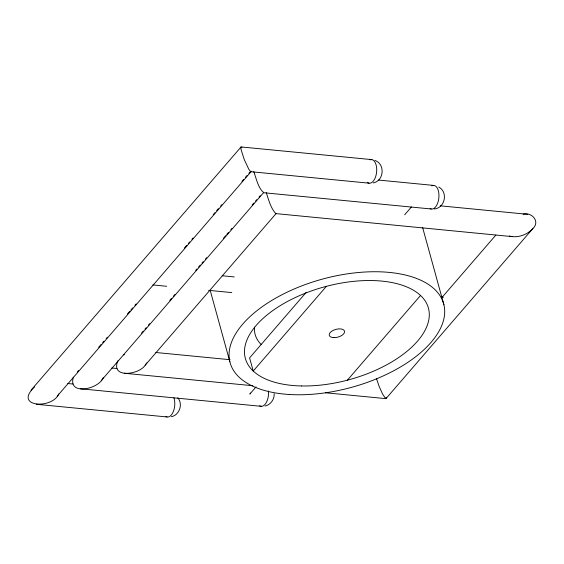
<?xml version="1.0" encoding="UTF-8"?>
<svg xmlns="http://www.w3.org/2000/svg" width="564" height="564" viewBox="0 0 564 564"><rect width="100%" height="100%" fill="white"/><g stroke="black" fill="none" stroke-linecap="round" stroke-linejoin="round"><path stroke-width="0.85" d="M274.16 393.693C274.576 399.284 270.614 404.825 265.108 406.038M251.269 171.209L250.994 171.71L250.487 171.505L248.83 169.27L244.198 159.436L241.039 149.46L240.934 147.148L241.963 147.465M103.254 377.478C99.673 388.906 67.624 396.421 73.355 377.147M263.677 192.5C258.164 188.221 256.296 178.421 253.786 171.667M276.156 213.488L145.209 365.162C139.245 374.785 110.192 378.811 117.883 360.741M376.449 378.451L379.128 386.361L382.568 394.06L385.691 398.614L386.178 397.26M58.783 393.905C52.515 409.443 12.753 407.321 34.686 386.784M146.802 362.885L145.209 365.162M251.142 171.604L57.19 396.182M386.065 398.529L532.895 228.512C540.516 221.546 531.626 211.683 523.117 214.242M276.071 213.629L511.957 236.598C519.663 237.472 527.742 234.279 532.895 228.512M31.105 390.084L240.99 147.049M77.416 371.902L78.565 370.569M98.7 347.255L101.005 344.59M102.733 342.588L103.882 341.255M106.18 338.59L107.336 337.258M127.471 313.944L129.769 311.279M130.926 309.946L132.646 307.944M134.951 305.279L136.1 303.947M184.428 247.984L186.733 245.319M188.454 243.324L189.61 241.991M191.908 239.326L193.057 237.994M213.199 214.672L214.919 212.677M216.647 210.675L218.374 208.68M220.679 206.015L221.828 204.683M241.963 181.361L243.69 179.366M245.418 177.364L247.145 175.369M248.865 173.367L250.021 172.041M141.578 333.056L143.305 331.054M145.033 329.052L146.182 327.719M148.487 325.054L149.636 323.715M169.792 300.379L171.519 298.384M173.247 296.382L174.974 294.38M195.701 270.375L196.857 269.042M198.584 267.047L200.312 265.045M202.039 263.043L203.188 261.71M205.493 259.045L206.643 257.713M223.344 238.375L225.649 235.71M226.798 234.37L228.526 232.375M230.831 229.703L231.98 228.371M252.136 205.035L253.863 203.033M255.591 201.038L256.74 199.698M259.045 197.033L260.194 195.701M101.203 380.672L263.621 192.599M306.189 292.363L249.598 357.886L253.229 371.049L326.387 286.329M256.042 386.897L249.852 394.067A7.91 5.443 40.8 0 0 250.451 393.066M404.663 214.806L411.424 206.981M347.375 380.185L420.532 295.466M441.358 298.187L495.897 235.033M123.847 354.975L124.432 354.608M263.48 192.705L431.284 208.99M373.248 182.919C384.056 180.896 385.431 164.096 374.961 160.423M171.336 416.726C179.493 415.09 183.265 404.099 177.787 397.81M275.916 213.707C270.734 208.335 268.668 199.762 266.271 192.662M385.882 398.642L325.541 392.777M434.238 208.976C444.975 208.144 448.394 192.056 438.743 187.044M241.131 146.943L371.916 159.626M378.472 180.057L433.476 185.394M250.994 171.71L369.039 183.166M440.237 205.825L527.749 214.32M222.209 275.761L234.229 276.931M441.704 297.059L443.417 297.228M152.858 284.933L166.69 286.272M208.595 290.34L231.776 292.589M155.791 352.493L230.091 359.705M111.778 368.01L117.016 368.518M124.27 373.248L252.905 385.727M67.772 383.52L73.017 384.028M80.257 388.758L261.576 406.348M36.251 404.268L167.12 416.972M511.957 236.598L509.391 235.985M422.626 227.525L443.903 304.772M210.217 290.432L229.858 361.743M173.923 397.824A11.865 6.176 -84.5 0 1 173.197 411.896A11.865 6.176 -84.5 0 1 165.901 416.486M370.019 159.823A11.865 6.176 -84.5 0 1 376.555 172.584A11.865 6.176 -84.5 0 1 367.249 182.257M431.784 185.866A11.865 6.176 -84.5 0 1 438.905 197.344A11.865 6.176 -84.5 0 1 430.064 208.504M268.492 390.972A11.865 6.176 -84.5 0 1 266.102 402.922A11.865 6.176 -84.5 0 1 259.623 405.77M261.097 344.4A79.115 40.037 -15.4 0 1 254.505 327.134M289.635 394.511A110.763 56.047 -15.4 0 0 444.432 307.613A110.763 56.047 -15.4 0 0 276.572 297.651A110.763 56.047 -15.4 0 0 289.635 394.511M301.416 385.959A94.942 48.046 -15.4 0 0 428.52 308.452A94.942 48.046 -15.4 0 0 280.703 305.357A94.942 48.046 -15.4 0 0 301.416 385.959M333.951 337.646A7.91 4.004 -15.4 0 0 344.512 331.174A7.91 4.004 -15.4 0 0 332.175 330.948A7.91 4.004 -15.4 0 0 333.951 337.646"/></g></svg>
